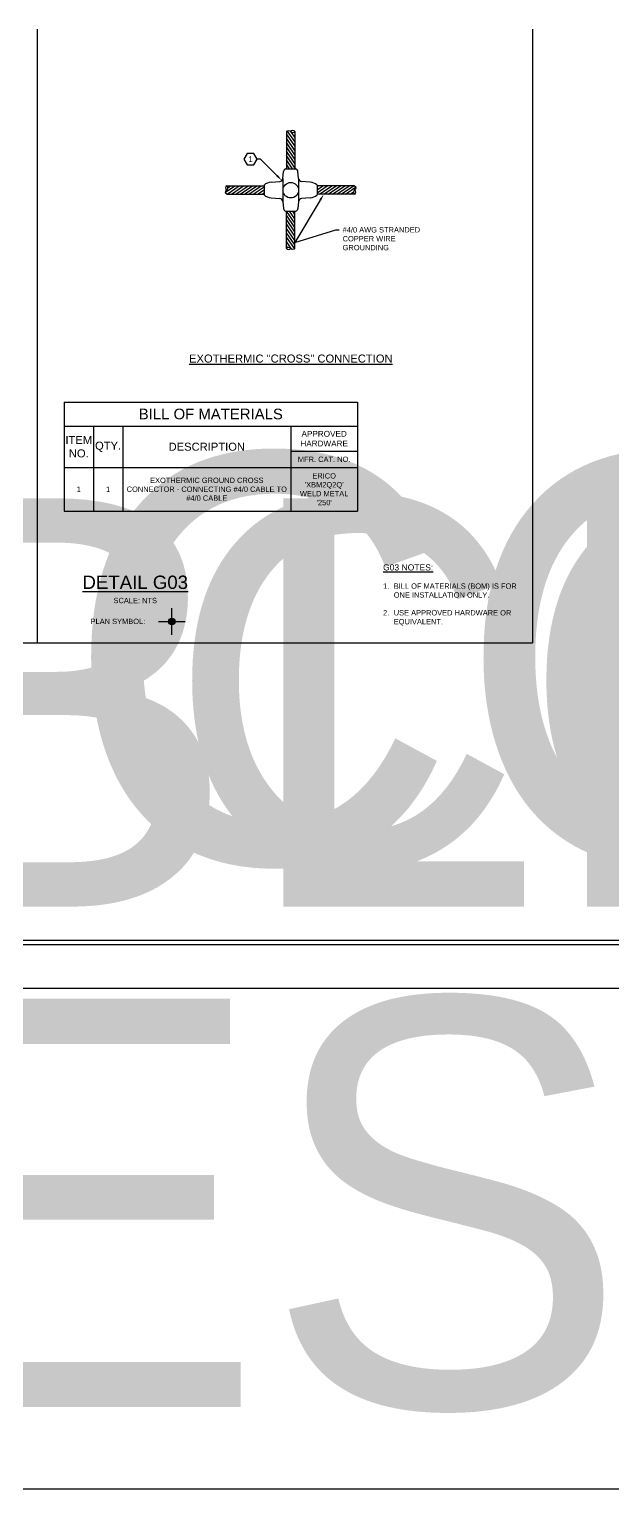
# Model space of a CAD drawing. Header units: feet. Extents: x 0 to 301, y -4 to 23.
# Drawn here: x 78.34 to 89.29, y -4.11 to 23.25 of the extents above; entities that cross this region are included whole.
import ezdxf
from ezdxf import colors
from ezdxf.entities.mleader import LeaderData, LeaderLine
from ezdxf.enums import TextEntityAlignment as Align
from ezdxf.math import Vec2, Vec3

# ---------------------------------------------------------------- set-up
doc = ezdxf.new("R2018")
doc.units = ezdxf.units.FT
doc.header["$MEASUREMENT"] = 0
for name, color, linetype in [('E-DETL', 7, 'Continuous'), ('G-ANNO-TEXT', 1, 'Continuous'), ('G-ANNO-TTLE', 3, 'Continuous'), ('G-BRDR', 5, 'Continuous'), ('G-NOTES', 7, 'Continuous')]:
    doc.layers.add(name, color=color, linetype=linetype)
doc.styles.add('NEI-A', font='arial.ttf')
doc.styles.get("Standard").update_dxf_attribs({"font": 'arial.ttf'})

# ---------------------------------------------------------------- blocks, each defined once
blk = doc.blocks.new('EXOTHERMIC_CROSS')
at = {"layer": 'E-DETL', "linetype": 'Continuous'}
h = blk.add_hatch(dxfattribs=at)
h.set_pattern_fill('ANSI31', color=3, scale=0.375, angle=260)
h.set_pattern_definition([(305, (33.835544, 21.703595), (0.03839775, 0.026886395), [])])
h.paths.add_polyline_path([(-0.082, 0.4), (0.078, 0.4), (0.078, 1.1), (0.078, 1.1), (0.078, 1.1), (0.078, 1.099), (0.078, 1.099), (0.078, 1.099), (0.078, 1.099), (0.078, 1.098), (0.078, 1.098), (0.078, 1.098), (0.078, 1.098), (0.078, 1.097), (0.078, 1.097), (0.077, 1.097), (0.077, 1.097), (0.077, 1.097), (0.077, 1.096), (0.077, 1.096), (0.077, 1.096), (0.077, 1.096), (0.076, 1.095), (0.076, 1.095), (0.076, 1.095), (0.076, 1.095), (0.076, 1.095), (0.076, 1.094), (0.075, 1.094), (0.075, 1.094), (0.075, 1.094), (0.075, 1.093), (0.075, 1.093), (0.074, 1.093), (0.074, 1.093), (0.074, 1.093), (0.074, 1.092), (0.073, 1.092), (0.073, 1.092), (0.073, 1.092), (0.073, 1.091), (0.072, 1.091), (0.072, 1.091), (0.072, 1.091), (0.072, 1.091), (0.071, 1.09), (0.071, 1.09), (0.071, 1.09), (0.07, 1.09), (0.07, 1.09), (0.07, 1.089), (0.069, 1.089), (0.069, 1.089), (0.069, 1.089), (0.068, 1.089), (0.068, 1.088), (0.068, 1.088), (0.067, 1.088), (0.067, 1.088), (0.067, 1.088), (0.066, 1.088), (0.066, 1.087), (0.066, 1.087), (0.065, 1.087), (0.065, 1.087), (0.065, 1.087), (0.064, 1.086), (0.064, 1.086), (0.064, 1.086), (0.063, 1.086), (0.063, 1.086), (0.062, 1.086), (0.062, 1.085), (0.062, 1.085), (0.061, 1.085), (0.061, 1.085), (0.06, 1.085), (0.06, 1.085), (0.06, 1.085), (0.059, 1.084), (0.059, 1.084), (0.058, 1.084), (0.058, 1.084), (0.058, 1.084), (0.057, 1.084), (0.057, 1.084), (0.056, 1.083), (0.056, 1.083), (0.056, 1.083), (0.055, 1.083), (0.055, 1.083), (0.054, 1.083), (0.054, 1.083), (0.053, 1.083), (0.053, 1.082), (0.053, 1.082), (0.052, 1.082), (0.052, 1.082), (0.051, 1.082), (0.051, 1.082), (0.05, 1.082), (0.05, 1.082), (0.05, 1.082), (0.049, 1.082), (0.049, 1.081), (0.048, 1.081), (0.048, 1.081), (0.048, 1.081), (0.047, 1.081), (0.047, 1.081), (0.046, 1.081), (0.046, 1.081), (0.045, 1.081), (0.045, 1.081), (0.045, 1.081), (0.044, 1.081), (0.044, 1.081), (0.043, 1.081), (0.043, 1.081), (0.042, 1.081), (0.042, 1.081), (0.042, 1.081), (0.041, 1.08), (0.041, 1.08), (0.04, 1.08), (0.04, 1.08), (0.04, 1.08), (0.039, 1.08), (0.039, 1.08), (0.038, 1.08), (0.038, 1.08), (0.038, 1.08), (0.037, 1.08), (0.037, 1.08), (0.036, 1.08), (0.036, 1.08), (0.036, 1.08), (0.035, 1.081), (0.035, 1.081), (0.034, 1.081), (0.034, 1.081), (0.034, 1.081), (0.033, 1.081), (0.033, 1.081), (0.033, 1.081), (0.032, 1.081), (0.032, 1.081), (0.031, 1.081), (0.031, 1.081), (0.031, 1.081), (0.03, 1.081), (0.03, 1.081), (0.03, 1.081), (0.029, 1.081), (0.029, 1.081), (0.029, 1.082), (0.028, 1.082), (0.028, 1.082), (0.028, 1.082), (0.027, 1.082), (0.027, 1.082), (0.027, 1.082), (0.026, 1.082), (0.026, 1.082), (0.026, 1.082), (0.025, 1.083), (0.025, 1.083), (0.025, 1.083), (0.024, 1.083), (0.024, 1.083), (0.024, 1.083), (0.023, 1.083), (0.023, 1.083), (0.023, 1.083), (0.022, 1.084), (0.022, 1.084), (0.022, 1.084), (0.021, 1.084), (0.021, 1.084), (0.021, 1.084), (0.02, 1.084), (0.02, 1.085), (0.02, 1.085), (0.019, 1.085), (0.019, 1.085), (0.019, 1.085), (0.018, 1.085), (0.018, 1.086), (0.018, 1.086), (0.018, 1.086), (0.017, 1.086), (0.017, 1.086), (0.017, 1.086), (0.016, 1.087), (0.016, 1.087), (0.016, 1.087), (0.015, 1.087), (0.015, 1.087), (0.015, 1.087), (0.015, 1.088), (0.014, 1.088), (0.014, 1.088), (0.014, 1.088), (0.013, 1.088), (0.013, 1.089), (0.013, 1.089), (0.012, 1.089), (0.012, 1.089), (0.012, 1.089), (0.012, 1.09), (0.011, 1.09), (0.011, 1.09), (0.011, 1.09), (0.011, 1.09), (0.01, 1.091), (0.01, 1.091), (0.01, 1.091), (0.009, 1.091), (0.009, 1.091), (0.009, 1.092), (0.009, 1.092), (0.008, 1.092), (0.008, 1.092), (0.008, 1.092), (0.007, 1.093), (0.007, 1.093), (0.007, 1.093), (0.007, 1.093), (0.006, 1.094), (0.006, 1.094), (0.006, 1.094), (0.006, 1.094), (0.005, 1.094), (0.005, 1.095), (0.005, 1.095), (0.004, 1.095), (0.004, 1.095), (0.004, 1.096), (0.004, 1.096), (0.003, 1.096), (0.003, 1.096), (0.003, 1.096), (0.003, 1.097), (0.002, 1.097), (0.002, 1.097), (0.002, 1.097), (0.001, 1.098), (0.001, 1.098), (0.001, 1.098), (0.001, 1.098), (0, 1.099), (0, 1.099), (0, 1.099), (0, 1.099), (-0.001, 1.099), (-0.001, 1.1), (-0.001, 1.1), (-0.001, 1.1), (-0.002, 1.1), (-0.002, 1.101), (-0.002, 1.101), (-0.003, 1.101), (-0.003, 1.101), (-0.003, 1.102), (-0.003, 1.102), (-0.004, 1.102), (-0.004, 1.102), (-0.004, 1.103), (-0.004, 1.103), (-0.005, 1.103), (-0.005, 1.103), (-0.005, 1.103), (-0.005, 1.104), (-0.006, 1.104), (-0.006, 1.104), (-0.006, 1.104), (-0.007, 1.105), (-0.007, 1.105), (-0.007, 1.105), (-0.007, 1.105), (-0.008, 1.106), (-0.008, 1.106), (-0.008, 1.106), (-0.008, 1.106), (-0.009, 1.106), (-0.009, 1.107), (-0.009, 1.107), (-0.01, 1.107), (-0.01, 1.107), (-0.01, 1.108), (-0.01, 1.108), (-0.011, 1.108), (-0.011, 1.108), (-0.011, 1.108), (-0.011, 1.109), (-0.012, 1.109), (-0.012, 1.109), (-0.012, 1.109), (-0.013, 1.109), (-0.013, 1.11), (-0.013, 1.11), (-0.013, 1.11), (-0.014, 1.11), (-0.014, 1.111), (-0.014, 1.111), (-0.015, 1.111), (-0.015, 1.111), (-0.015, 1.111), (-0.015, 1.112), (-0.016, 1.112), (-0.016, 1.112), (-0.016, 1.112), (-0.017, 1.112), (-0.017, 1.113), (-0.017, 1.113), (-0.017, 1.113), (-0.018, 1.113), (-0.018, 1.113), (-0.018, 1.113), (-0.019, 1.114), (-0.019, 1.114), (-0.019, 1.114), (-0.02, 1.114), (-0.02, 1.114), (-0.02, 1.115), (-0.02, 1.115), (-0.021, 1.115), (-0.021, 1.115), (-0.021, 1.115), (-0.022, 1.115), (-0.022, 1.116), (-0.022, 1.116), (-0.023, 1.116), (-0.023, 1.116), (-0.023, 1.116), (-0.024, 1.116), (-0.024, 1.116), (-0.024, 1.117), (-0.025, 1.117), (-0.025, 1.117), (-0.025, 1.117), (-0.026, 1.117), (-0.026, 1.117), (-0.026, 1.117), (-0.026, 1.118), (-0.027, 1.118), (-0.027, 1.118), (-0.027, 1.118), (-0.028, 1.118), (-0.028, 1.118), (-0.028, 1.118), (-0.029, 1.118), (-0.029, 1.118), (-0.03, 1.119), (-0.03, 1.119), (-0.03, 1.119), (-0.031, 1.119), (-0.031, 1.119), (-0.031, 1.119), (-0.032, 1.119), (-0.032, 1.119), (-0.032, 1.119), (-0.033, 1.119), (-0.033, 1.119), (-0.033, 1.12), (-0.034, 1.12), (-0.034, 1.12), (-0.034, 1.12), (-0.035, 1.12), (-0.035, 1.12), (-0.036, 1.12), (-0.036, 1.12), (-0.036, 1.12), (-0.037, 1.12), (-0.037, 1.12), (-0.037, 1.12), (-0.038, 1.12), (-0.038, 1.12), (-0.039, 1.12), (-0.039, 1.12), (-0.039, 1.12), (-0.04, 1.12), (-0.04, 1.12), (-0.041, 1.12), (-0.041, 1.12), (-0.041, 1.12), (-0.042, 1.12), (-0.042, 1.12), (-0.043, 1.12), (-0.043, 1.12), (-0.043, 1.12), (-0.044, 1.12), (-0.044, 1.12), (-0.045, 1.12), (-0.045, 1.12), (-0.045, 1.12), (-0.046, 1.12), (-0.046, 1.12), (-0.047, 1.12), (-0.047, 1.12), (-0.048, 1.12), (-0.048, 1.12), (-0.048, 1.12), (-0.049, 1.12), (-0.049, 1.12), (-0.05, 1.12), (-0.05, 1.12), (-0.051, 1.12), (-0.051, 1.12), (-0.051, 1.119), (-0.052, 1.119), (-0.052, 1.119), (-0.053, 1.119), (-0.053, 1.119), (-0.053, 1.119), (-0.054, 1.119), (-0.054, 1.119), (-0.055, 1.119), (-0.055, 1.119), (-0.056, 1.119), (-0.056, 1.118), (-0.056, 1.118), (-0.057, 1.118), (-0.057, 1.118), (-0.058, 1.118), (-0.058, 1.118), (-0.059, 1.118), (-0.059, 1.118), (-0.059, 1.118), (-0.06, 1.117), (-0.06, 1.117), (-0.061, 1.117), (-0.061, 1.117), (-0.062, 1.117), (-0.062, 1.117), (-0.062, 1.117), (-0.063, 1.116), (-0.063, 1.116), (-0.064, 1.116), (-0.064, 1.116), (-0.064, 1.116), (-0.065, 1.116), (-0.065, 1.116), (-0.066, 1.115), (-0.066, 1.115), (-0.066, 1.115), (-0.067, 1.115), (-0.067, 1.115), (-0.067, 1.115), (-0.068, 1.114), (-0.068, 1.114), (-0.069, 1.114), (-0.069, 1.114), (-0.069, 1.114), (-0.07, 1.113), (-0.07, 1.113), (-0.07, 1.113), (-0.071, 1.113), (-0.071, 1.113), (-0.071, 1.113), (-0.072, 1.112), (-0.072, 1.112), (-0.072, 1.112), (-0.073, 1.112), (-0.073, 1.112), (-0.073, 1.111), (-0.074, 1.111), (-0.074, 1.111), (-0.074, 1.111), (-0.074, 1.111), (-0.075, 1.11), (-0.075, 1.11), (-0.075, 1.11), (-0.076, 1.11), (-0.076, 1.109), (-0.076, 1.109), (-0.076, 1.109), (-0.077, 1.109), (-0.077, 1.109), (-0.077, 1.108), (-0.077, 1.108), (-0.078, 1.108), (-0.078, 1.108), (-0.078, 1.108), (-0.078, 1.107), (-0.079, 1.107), (-0.079, 1.107), (-0.079, 1.107), (-0.079, 1.106), (-0.079, 1.106), (-0.08, 1.106), (-0.08, 1.106), (-0.08, 1.106), (-0.08, 1.105), (-0.08, 1.105), (-0.08, 1.105), (-0.08, 1.105), (-0.081, 1.104), (-0.081, 1.104), (-0.081, 1.104), (-0.081, 1.104), (-0.081, 1.103), (-0.081, 1.103), (-0.081, 1.103), (-0.081, 1.103), (-0.081, 1.103), (-0.081, 1.102), (-0.082, 1.102), (-0.082, 1.102), (-0.082, 1.102), (-0.082, 1.101), (-0.082, 1.101), (-0.082, 1.101), (-0.082, 1.101), (-0.082, 1.1)])
h = blk.add_hatch(dxfattribs=at)
h.set_pattern_fill('ANSI31', color=3, scale=0.375, angle=-10)
h.set_pattern_definition([(35, (-21.80414, 33.840903), (-0.026886395, 0.03839775), [])])
h.paths.add_polyline_path([(-0.501, -0.076), (-0.501, 0.084), (-1.201, 0.084), (-1.2, 0.084), (-1.2, 0.084), (-1.2, 0.084), (-1.2, 0.084), (-1.199, 0.083), (-1.199, 0.083), (-1.199, 0.083), (-1.199, 0.083), (-1.199, 0.083), (-1.198, 0.083), (-1.198, 0.083), (-1.198, 0.083), (-1.198, 0.083), (-1.197, 0.083), (-1.197, 0.083), (-1.197, 0.082), (-1.197, 0.082), (-1.196, 0.082), (-1.196, 0.082), (-1.196, 0.082), (-1.196, 0.082), (-1.196, 0.082), (-1.195, 0.081), (-1.195, 0.081), (-1.195, 0.081), (-1.195, 0.081), (-1.194, 0.081), (-1.194, 0.08), (-1.194, 0.08), (-1.194, 0.08), (-1.194, 0.08), (-1.193, 0.079), (-1.193, 0.079), (-1.193, 0.079), (-1.193, 0.079), (-1.192, 0.079), (-1.192, 0.078), (-1.192, 0.078), (-1.192, 0.078), (-1.192, 0.077), (-1.191, 0.077), (-1.191, 0.077), (-1.191, 0.077), (-1.191, 0.076), (-1.191, 0.076), (-1.19, 0.076), (-1.19, 0.075), (-1.19, 0.075), (-1.19, 0.075), (-1.19, 0.074), (-1.189, 0.074), (-1.189, 0.074), (-1.189, 0.074), (-1.189, 0.073), (-1.189, 0.073), (-1.188, 0.072), (-1.188, 0.072), (-1.188, 0.072), (-1.188, 0.071), (-1.188, 0.071), (-1.188, 0.071), (-1.187, 0.07), (-1.187, 0.07), (-1.187, 0.07), (-1.187, 0.069), (-1.187, 0.069), (-1.186, 0.069), (-1.186, 0.068), (-1.186, 0.068), (-1.186, 0.067), (-1.186, 0.067), (-1.186, 0.067), (-1.186, 0.066), (-1.185, 0.066), (-1.185, 0.065), (-1.185, 0.065), (-1.185, 0.065), (-1.185, 0.064), (-1.185, 0.064), (-1.184, 0.063), (-1.184, 0.063), (-1.184, 0.063), (-1.184, 0.062), (-1.184, 0.062), (-1.184, 0.061), (-1.184, 0.061), (-1.184, 0.061), (-1.183, 0.06), (-1.183, 0.06), (-1.183, 0.059), (-1.183, 0.059), (-1.183, 0.058), (-1.183, 0.058), (-1.183, 0.058), (-1.183, 0.057), (-1.183, 0.057), (-1.182, 0.056), (-1.182, 0.056), (-1.182, 0.055), (-1.182, 0.055), (-1.182, 0.055), (-1.182, 0.054), (-1.182, 0.054), (-1.182, 0.053), (-1.182, 0.053), (-1.182, 0.052), (-1.182, 0.052), (-1.182, 0.052), (-1.182, 0.051), (-1.181, 0.051), (-1.181, 0.05), (-1.181, 0.05), (-1.181, 0.049), (-1.181, 0.049), (-1.181, 0.049), (-1.181, 0.048), (-1.181, 0.048), (-1.181, 0.047), (-1.181, 0.047), (-1.181, 0.047), (-1.181, 0.046), (-1.181, 0.046), (-1.181, 0.045), (-1.181, 0.045), (-1.181, 0.045), (-1.181, 0.044), (-1.181, 0.044), (-1.181, 0.043), (-1.181, 0.043), (-1.181, 0.043), (-1.181, 0.042), (-1.181, 0.042), (-1.181, 0.041), (-1.181, 0.041), (-1.181, 0.041), (-1.181, 0.04), (-1.181, 0.04), (-1.181, 0.039), (-1.181, 0.039), (-1.181, 0.039), (-1.181, 0.038), (-1.181, 0.038), (-1.181, 0.038), (-1.181, 0.037), (-1.181, 0.037), (-1.182, 0.036), (-1.182, 0.036), (-1.182, 0.036), (-1.182, 0.035), (-1.182, 0.035), (-1.182, 0.035), (-1.182, 0.034), (-1.182, 0.034), (-1.182, 0.034), (-1.182, 0.033), (-1.182, 0.033), (-1.182, 0.033), (-1.183, 0.032), (-1.183, 0.032), (-1.183, 0.032), (-1.183, 0.031), (-1.183, 0.031), (-1.183, 0.031), (-1.183, 0.03), (-1.183, 0.03), (-1.183, 0.03), (-1.184, 0.029), (-1.184, 0.029), (-1.184, 0.029), (-1.184, 0.028), (-1.184, 0.028), (-1.184, 0.028), (-1.184, 0.027), (-1.184, 0.027), (-1.185, 0.027), (-1.185, 0.026), (-1.185, 0.026), (-1.185, 0.026), (-1.185, 0.025), (-1.185, 0.025), (-1.185, 0.025), (-1.186, 0.024), (-1.186, 0.024), (-1.186, 0.024), (-1.186, 0.023), (-1.186, 0.023), (-1.186, 0.023), (-1.187, 0.023), (-1.187, 0.022), (-1.187, 0.022), (-1.187, 0.022), (-1.187, 0.021), (-1.187, 0.021), (-1.188, 0.021), (-1.188, 0.02), (-1.188, 0.02), (-1.188, 0.02), (-1.188, 0.02), (-1.189, 0.019), (-1.189, 0.019), (-1.189, 0.019), (-1.189, 0.018), (-1.189, 0.018), (-1.189, 0.018), (-1.19, 0.018), (-1.19, 0.017), (-1.19, 0.017), (-1.19, 0.017), (-1.19, 0.016), (-1.191, 0.016), (-1.191, 0.016), (-1.191, 0.016), (-1.191, 0.015), (-1.192, 0.015), (-1.192, 0.015), (-1.192, 0.014), (-1.192, 0.014), (-1.192, 0.014), (-1.193, 0.014), (-1.193, 0.013), (-1.193, 0.013), (-1.193, 0.013), (-1.193, 0.013), (-1.194, 0.012), (-1.194, 0.012), (-1.194, 0.012), (-1.194, 0.011), (-1.195, 0.011), (-1.195, 0.011), (-1.195, 0.011), (-1.195, 0.01), (-1.195, 0.01), (-1.196, 0.01), (-1.196, 0.01), (-1.196, 0.009), (-1.196, 0.009), (-1.197, 0.009), (-1.197, 0.008), (-1.197, 0.008), (-1.197, 0.008), (-1.197, 0.008), (-1.198, 0.007), (-1.198, 0.007), (-1.198, 0.007), (-1.198, 0.007), (-1.199, 0.006), (-1.199, 0.006), (-1.199, 0.006), (-1.199, 0.005), (-1.2, 0.005), (-1.2, 0.005), (-1.2, 0.005), (-1.2, 0.004), (-1.2, 0.004), (-1.201, 0.004), (-1.201, 0.004), (-1.201, 0.003), (-1.201, 0.003), (-1.202, 0.003), (-1.202, 0.003), (-1.202, 0.002), (-1.202, 0.002), (-1.203, 0.002), (-1.203, 0.001), (-1.203, 0.001), (-1.203, 0.001), (-1.204, 0.001), (-1.204, 0), (-1.204, 0), (-1.204, 0), (-1.204, 0), (-1.205, -0.001), (-1.205, -0.001), (-1.205, -0.001), (-1.205, -0.001), (-1.206, -0.002), (-1.206, -0.002), (-1.206, -0.002), (-1.206, -0.003), (-1.207, -0.003), (-1.207, -0.003), (-1.207, -0.003), (-1.207, -0.004), (-1.207, -0.004), (-1.208, -0.004), (-1.208, -0.004), (-1.208, -0.005), (-1.208, -0.005), (-1.209, -0.005), (-1.209, -0.006), (-1.209, -0.006), (-1.209, -0.006), (-1.209, -0.006), (-1.21, -0.007), (-1.21, -0.007), (-1.21, -0.007), (-1.21, -0.008), (-1.21, -0.008), (-1.211, -0.008), (-1.211, -0.008), (-1.211, -0.009), (-1.211, -0.009), (-1.211, -0.009), (-1.212, -0.01), (-1.212, -0.01), (-1.212, -0.01), (-1.212, -0.01), (-1.212, -0.011), (-1.213, -0.011), (-1.213, -0.011), (-1.213, -0.012), (-1.213, -0.012), (-1.213, -0.012), (-1.214, -0.012), (-1.214, -0.013), (-1.214, -0.013), (-1.214, -0.013), (-1.214, -0.014), (-1.215, -0.014), (-1.215, -0.014), (-1.215, -0.015), (-1.215, -0.015), (-1.215, -0.015), (-1.215, -0.015), (-1.216, -0.016), (-1.216, -0.016), (-1.216, -0.016), (-1.216, -0.017), (-1.216, -0.017), (-1.216, -0.017), (-1.217, -0.018), (-1.217, -0.018), (-1.217, -0.018), (-1.217, -0.019), (-1.217, -0.019), (-1.217, -0.019), (-1.217, -0.02), (-1.218, -0.02), (-1.218, -0.02), (-1.218, -0.02), (-1.218, -0.021), (-1.218, -0.021), (-1.218, -0.021), (-1.218, -0.022), (-1.218, -0.022), (-1.219, -0.022), (-1.219, -0.023), (-1.219, -0.023), (-1.219, -0.023), (-1.219, -0.024), (-1.219, -0.024), (-1.219, -0.024), (-1.219, -0.025), (-1.219, -0.025), (-1.22, -0.026), (-1.22, -0.026), (-1.22, -0.026), (-1.22, -0.027), (-1.22, -0.027), (-1.22, -0.027), (-1.22, -0.028), (-1.22, -0.028), (-1.22, -0.028), (-1.22, -0.029), (-1.22, -0.029), (-1.22, -0.029), (-1.22, -0.03), (-1.221, -0.03), (-1.221, -0.031), (-1.221, -0.031), (-1.221, -0.031), (-1.221, -0.032), (-1.221, -0.032), (-1.221, -0.032), (-1.221, -0.033), (-1.221, -0.033), (-1.221, -0.034), (-1.221, -0.034), (-1.221, -0.034), (-1.221, -0.035), (-1.221, -0.035), (-1.221, -0.036), (-1.221, -0.036), (-1.221, -0.036), (-1.221, -0.037), (-1.221, -0.037), (-1.221, -0.038), (-1.221, -0.038), (-1.221, -0.038), (-1.221, -0.039), (-1.221, -0.039), (-1.221, -0.04), (-1.221, -0.04), (-1.221, -0.04), (-1.221, -0.041), (-1.221, -0.041), (-1.221, -0.042), (-1.221, -0.042), (-1.221, -0.043), (-1.221, -0.043), (-1.22, -0.043), (-1.22, -0.044), (-1.22, -0.044), (-1.22, -0.045), (-1.22, -0.045), (-1.22, -0.046), (-1.22, -0.046), (-1.22, -0.046), (-1.22, -0.047), (-1.22, -0.047), (-1.22, -0.048), (-1.22, -0.048), (-1.22, -0.049), (-1.219, -0.049), (-1.219, -0.049), (-1.219, -0.05), (-1.219, -0.05), (-1.219, -0.051), (-1.219, -0.051), (-1.219, -0.052), (-1.219, -0.052), (-1.219, -0.052), (-1.218, -0.053), (-1.218, -0.053), (-1.218, -0.054), (-1.218, -0.054), (-1.218, -0.054), (-1.218, -0.055), (-1.218, -0.055), (-1.218, -0.056), (-1.217, -0.056), (-1.217, -0.057), (-1.217, -0.057), (-1.217, -0.057), (-1.217, -0.058), (-1.217, -0.058), (-1.217, -0.059), (-1.216, -0.059), (-1.216, -0.059), (-1.216, -0.06), (-1.216, -0.06), (-1.216, -0.061), (-1.216, -0.061), (-1.215, -0.061), (-1.215, -0.062), (-1.215, -0.062), (-1.215, -0.062), (-1.215, -0.063), (-1.215, -0.063), (-1.214, -0.064), (-1.214, -0.064), (-1.214, -0.064), (-1.214, -0.065), (-1.214, -0.065), (-1.213, -0.065), (-1.213, -0.066), (-1.213, -0.066), (-1.213, -0.066), (-1.213, -0.067), (-1.212, -0.067), (-1.212, -0.067), (-1.212, -0.068), (-1.212, -0.068), (-1.212, -0.068), (-1.211, -0.069), (-1.211, -0.069), (-1.211, -0.069), (-1.211, -0.069), (-1.211, -0.07), (-1.21, -0.07), (-1.21, -0.07), (-1.21, -0.071), (-1.21, -0.071), (-1.21, -0.071), (-1.209, -0.071), (-1.209, -0.072), (-1.209, -0.072), (-1.209, -0.072), (-1.209, -0.072), (-1.208, -0.073), (-1.208, -0.073), (-1.208, -0.073), (-1.208, -0.073), (-1.207, -0.073), (-1.207, -0.074), (-1.207, -0.074), (-1.207, -0.074), (-1.207, -0.074), (-1.206, -0.074), (-1.206, -0.074), (-1.206, -0.075), (-1.206, -0.075), (-1.205, -0.075), (-1.205, -0.075), (-1.205, -0.075), (-1.205, -0.075), (-1.204, -0.075), (-1.204, -0.076), (-1.204, -0.076), (-1.204, -0.076), (-1.204, -0.076), (-1.203, -0.076), (-1.203, -0.076), (-1.203, -0.076), (-1.203, -0.076), (-1.202, -0.076), (-1.202, -0.076), (-1.202, -0.076), (-1.202, -0.076), (-1.201, -0.076), (-1.201, -0.076), (-1.201, -0.076)])
h = blk.add_hatch(dxfattribs=at)
h.set_pattern_fill('ANSI31', color=3, scale=0.375, angle=170)
h.set_pattern_definition([(215, (21.80068, -33.833645), (0.026886395, -0.03839775), [])])
h.paths.add_polyline_path([(0.497, 0.084), (0.497, -0.076), (1.197, -0.076), (1.197, -0.076), (1.197, -0.076), (1.196, -0.076), (1.196, -0.076), (1.196, -0.076), (1.196, -0.076), (1.196, -0.076), (1.195, -0.076), (1.195, -0.076), (1.195, -0.076), (1.195, -0.076), (1.194, -0.076), (1.194, -0.076), (1.194, -0.075), (1.194, -0.075), (1.193, -0.075), (1.193, -0.075), (1.193, -0.075), (1.193, -0.075), (1.193, -0.075), (1.192, -0.074), (1.192, -0.074), (1.192, -0.074), (1.192, -0.074), (1.191, -0.074), (1.191, -0.074), (1.191, -0.073), (1.191, -0.073), (1.191, -0.073), (1.19, -0.073), (1.19, -0.072), (1.19, -0.072), (1.19, -0.072), (1.189, -0.072), (1.189, -0.072), (1.189, -0.071), (1.189, -0.071), (1.189, -0.071), (1.188, -0.07), (1.188, -0.07), (1.188, -0.07), (1.188, -0.07), (1.188, -0.069), (1.187, -0.069), (1.187, -0.069), (1.187, -0.068), (1.187, -0.068), (1.187, -0.068), (1.186, -0.068), (1.186, -0.067), (1.186, -0.067), (1.186, -0.067), (1.186, -0.066), (1.185, -0.066), (1.185, -0.066), (1.185, -0.065), (1.185, -0.065), (1.185, -0.065), (1.184, -0.064), (1.184, -0.064), (1.184, -0.063), (1.184, -0.063), (1.184, -0.063), (1.184, -0.062), (1.183, -0.062), (1.183, -0.062), (1.183, -0.061), (1.183, -0.061), (1.183, -0.06), (1.183, -0.06), (1.182, -0.06), (1.182, -0.059), (1.182, -0.059), (1.182, -0.059), (1.182, -0.058), (1.182, -0.058), (1.181, -0.057), (1.181, -0.057), (1.181, -0.057), (1.181, -0.056), (1.181, -0.056), (1.181, -0.055), (1.181, -0.055), (1.18, -0.054), (1.18, -0.054), (1.18, -0.054), (1.18, -0.053), (1.18, -0.053), (1.18, -0.052), (1.18, -0.052), (1.18, -0.052), (1.18, -0.051), (1.179, -0.051), (1.179, -0.05), (1.179, -0.05), (1.179, -0.049), (1.179, -0.049), (1.179, -0.049), (1.179, -0.048), (1.179, -0.048), (1.179, -0.047), (1.179, -0.047), (1.178, -0.046), (1.178, -0.046), (1.178, -0.046), (1.178, -0.045), (1.178, -0.045), (1.178, -0.044), (1.178, -0.044), (1.178, -0.043), (1.178, -0.043), (1.178, -0.043), (1.178, -0.042), (1.178, -0.042), (1.178, -0.041), (1.178, -0.041), (1.178, -0.041), (1.178, -0.04), (1.178, -0.04), (1.178, -0.039), (1.178, -0.039), (1.177, -0.038), (1.177, -0.038), (1.177, -0.038), (1.177, -0.037), (1.177, -0.037), (1.177, -0.036), (1.177, -0.036), (1.177, -0.036), (1.177, -0.035), (1.177, -0.035), (1.177, -0.034), (1.178, -0.034), (1.178, -0.034), (1.178, -0.033), (1.178, -0.033), (1.178, -0.033), (1.178, -0.032), (1.178, -0.032), (1.178, -0.031), (1.178, -0.031), (1.178, -0.031), (1.178, -0.03), (1.178, -0.03), (1.178, -0.03), (1.178, -0.029), (1.178, -0.029), (1.178, -0.029), (1.178, -0.028), (1.178, -0.028), (1.178, -0.027), (1.179, -0.027), (1.179, -0.027), (1.179, -0.026), (1.179, -0.026), (1.179, -0.026), (1.179, -0.025), (1.179, -0.025), (1.179, -0.025), (1.179, -0.024), (1.179, -0.024), (1.179, -0.024), (1.18, -0.023), (1.18, -0.023), (1.18, -0.023), (1.18, -0.022), (1.18, -0.022), (1.18, -0.022), (1.18, -0.021), (1.18, -0.021), (1.181, -0.021), (1.181, -0.02), (1.181, -0.02), (1.181, -0.02), (1.181, -0.019), (1.181, -0.019), (1.181, -0.019), (1.182, -0.018), (1.182, -0.018), (1.182, -0.018), (1.182, -0.017), (1.182, -0.017), (1.182, -0.017), (1.182, -0.017), (1.183, -0.016), (1.183, -0.016), (1.183, -0.016), (1.183, -0.015), (1.183, -0.015), (1.183, -0.015), (1.184, -0.014), (1.184, -0.014), (1.184, -0.014), (1.184, -0.014), (1.184, -0.013), (1.185, -0.013), (1.185, -0.013), (1.185, -0.012), (1.185, -0.012), (1.185, -0.012), (1.185, -0.011), (1.186, -0.011), (1.186, -0.011), (1.186, -0.011), (1.186, -0.01), (1.186, -0.01), (1.187, -0.01), (1.187, -0.009), (1.187, -0.009), (1.187, -0.009), (1.187, -0.009), (1.188, -0.008), (1.188, -0.008), (1.188, -0.008), (1.188, -0.007), (1.188, -0.007), (1.189, -0.007), (1.189, -0.007), (1.189, -0.006), (1.189, -0.006), (1.19, -0.006), (1.19, -0.006), (1.19, -0.005), (1.19, -0.005), (1.19, -0.005), (1.191, -0.004), (1.191, -0.004), (1.191, -0.004), (1.191, -0.004), (1.192, -0.003), (1.192, -0.003), (1.192, -0.003), (1.192, -0.003), (1.192, -0.002), (1.193, -0.002), (1.193, -0.002), (1.193, -0.001), (1.193, -0.001), (1.194, -0.001), (1.194, -0.001), (1.194, 0), (1.194, 0), (1.194, 0), (1.195, 0), (1.195, 0.001), (1.195, 0.001), (1.195, 0.001), (1.196, 0.001), (1.196, 0.002), (1.196, 0.002), (1.196, 0.002), (1.197, 0.003), (1.197, 0.003), (1.197, 0.003), (1.197, 0.003), (1.197, 0.004), (1.198, 0.004), (1.198, 0.004), (1.198, 0.004), (1.198, 0.005), (1.199, 0.005), (1.199, 0.005), (1.199, 0.005), (1.199, 0.006), (1.2, 0.006), (1.2, 0.006), (1.2, 0.007), (1.2, 0.007), (1.201, 0.007), (1.201, 0.007), (1.201, 0.008), (1.201, 0.008), (1.201, 0.008), (1.202, 0.008), (1.202, 0.009), (1.202, 0.009), (1.202, 0.009), (1.203, 0.01), (1.203, 0.01), (1.203, 0.01), (1.203, 0.01), (1.204, 0.011), (1.204, 0.011), (1.204, 0.011), (1.204, 0.011), (1.204, 0.012), (1.205, 0.012), (1.205, 0.012), (1.205, 0.013), (1.205, 0.013), (1.205, 0.013), (1.206, 0.013), (1.206, 0.014), (1.206, 0.014), (1.206, 0.014), (1.207, 0.015), (1.207, 0.015), (1.207, 0.015), (1.207, 0.015), (1.207, 0.016), (1.208, 0.016), (1.208, 0.016), (1.208, 0.016), (1.208, 0.017), (1.208, 0.017), (1.209, 0.017), (1.209, 0.018), (1.209, 0.018), (1.209, 0.018), (1.209, 0.019), (1.21, 0.019), (1.21, 0.019), (1.21, 0.019), (1.21, 0.02), (1.21, 0.02), (1.211, 0.02), (1.211, 0.021), (1.211, 0.021), (1.211, 0.021), (1.211, 0.021), (1.211, 0.022), (1.212, 0.022), (1.212, 0.022), (1.212, 0.023), (1.212, 0.023), (1.212, 0.023), (1.212, 0.024), (1.213, 0.024), (1.213, 0.024), (1.213, 0.025), (1.213, 0.025), (1.213, 0.025), (1.213, 0.025), (1.214, 0.026), (1.214, 0.026), (1.214, 0.026), (1.214, 0.027), (1.214, 0.027), (1.214, 0.027), (1.214, 0.028), (1.214, 0.028), (1.215, 0.028), (1.215, 0.029), (1.215, 0.029), (1.215, 0.029), (1.215, 0.03), (1.215, 0.03), (1.215, 0.03), (1.215, 0.031), (1.216, 0.031), (1.216, 0.031), (1.216, 0.032), (1.216, 0.032), (1.216, 0.032), (1.216, 0.033), (1.216, 0.033), (1.216, 0.033), (1.216, 0.034), (1.216, 0.034), (1.217, 0.035), (1.217, 0.035), (1.217, 0.035), (1.217, 0.036), (1.217, 0.036), (1.217, 0.036), (1.217, 0.037), (1.217, 0.037), (1.217, 0.037), (1.217, 0.038), (1.217, 0.038), (1.217, 0.039), (1.217, 0.039), (1.217, 0.039), (1.217, 0.04), (1.217, 0.04), (1.217, 0.04), (1.217, 0.041), (1.217, 0.041), (1.217, 0.042), (1.217, 0.042), (1.217, 0.042), (1.217, 0.043), (1.217, 0.043), (1.217, 0.044), (1.217, 0.044), (1.217, 0.044), (1.217, 0.045), (1.217, 0.045), (1.217, 0.046), (1.217, 0.046), (1.217, 0.046), (1.217, 0.047), (1.217, 0.047), (1.217, 0.048), (1.217, 0.048), (1.217, 0.049), (1.217, 0.049), (1.217, 0.049), (1.217, 0.05), (1.217, 0.05), (1.217, 0.051), (1.217, 0.051), (1.217, 0.052), (1.217, 0.052), (1.217, 0.052), (1.217, 0.053), (1.217, 0.053), (1.217, 0.054), (1.216, 0.054), (1.216, 0.055), (1.216, 0.055), (1.216, 0.055), (1.216, 0.056), (1.216, 0.056), (1.216, 0.057), (1.216, 0.057), (1.216, 0.058), (1.216, 0.058), (1.215, 0.058), (1.215, 0.059), (1.215, 0.059), (1.215, 0.06), (1.215, 0.06), (1.215, 0.061), (1.215, 0.061), (1.215, 0.061), (1.214, 0.062), (1.214, 0.062), (1.214, 0.063), (1.214, 0.063), (1.214, 0.063), (1.214, 0.064), (1.214, 0.064), (1.214, 0.065), (1.213, 0.065), (1.213, 0.065), (1.213, 0.066), (1.213, 0.066), (1.213, 0.067), (1.213, 0.067), (1.212, 0.067), (1.212, 0.068), (1.212, 0.068), (1.212, 0.069), (1.212, 0.069), (1.212, 0.069), (1.211, 0.07), (1.211, 0.07), (1.211, 0.07), (1.211, 0.071), (1.211, 0.071), (1.211, 0.072), (1.21, 0.072), (1.21, 0.072), (1.21, 0.073), (1.21, 0.073), (1.21, 0.073), (1.209, 0.074), (1.209, 0.074), (1.209, 0.074), (1.209, 0.075), (1.209, 0.075), (1.208, 0.075), (1.208, 0.075), (1.208, 0.076), (1.208, 0.076), (1.208, 0.076), (1.207, 0.077), (1.207, 0.077), (1.207, 0.077), (1.207, 0.078), (1.207, 0.078), (1.206, 0.078), (1.206, 0.078), (1.206, 0.079), (1.206, 0.079), (1.205, 0.079), (1.205, 0.079), (1.205, 0.08), (1.205, 0.08), (1.205, 0.08), (1.204, 0.08), (1.204, 0.08), (1.204, 0.081), (1.204, 0.081), (1.204, 0.081), (1.203, 0.081), (1.203, 0.081), (1.203, 0.082), (1.203, 0.082), (1.202, 0.082), (1.202, 0.082), (1.202, 0.082), (1.202, 0.082), (1.201, 0.082), (1.201, 0.083), (1.201, 0.083), (1.201, 0.083), (1.201, 0.083), (1.2, 0.083), (1.2, 0.083), (1.2, 0.083), (1.2, 0.083), (1.199, 0.083), (1.199, 0.083), (1.199, 0.083), (1.199, 0.084), (1.198, 0.084), (1.198, 0.084), (1.198, 0.084), (1.198, 0.084), (1.197, 0.084)])
h = blk.add_hatch(dxfattribs=at)
h.set_pattern_fill('ANSI31', color=3, scale=0.375, angle=80)
h.set_pattern_definition([(125, (-33.839004, -21.696337), (-0.03839775, -0.026886395), [])])
h.paths.add_polyline_path([(0.078, -0.393), (-0.082, -0.393), (-0.082, -1.093), (-0.082, -1.093), (-0.082, -1.092), (-0.082, -1.092), (-0.082, -1.092), (-0.082, -1.092), (-0.082, -1.091), (-0.081, -1.091), (-0.081, -1.091), (-0.081, -1.091), (-0.081, -1.09), (-0.081, -1.09), (-0.081, -1.09), (-0.081, -1.09), (-0.081, -1.09), (-0.081, -1.089), (-0.081, -1.089), (-0.08, -1.089), (-0.08, -1.089), (-0.08, -1.088), (-0.08, -1.088), (-0.08, -1.088), (-0.08, -1.088), (-0.079, -1.088), (-0.079, -1.087), (-0.079, -1.087), (-0.079, -1.087), (-0.079, -1.087), (-0.078, -1.086), (-0.078, -1.086), (-0.078, -1.086), (-0.078, -1.086), (-0.078, -1.086), (-0.077, -1.085), (-0.077, -1.085), (-0.077, -1.085), (-0.077, -1.085), (-0.076, -1.084), (-0.076, -1.084), (-0.076, -1.084), (-0.076, -1.084), (-0.075, -1.084), (-0.075, -1.083), (-0.075, -1.083), (-0.074, -1.083), (-0.074, -1.083), (-0.074, -1.083), (-0.074, -1.082), (-0.073, -1.082), (-0.073, -1.082), (-0.073, -1.082), (-0.072, -1.082), (-0.072, -1.081), (-0.072, -1.081), (-0.071, -1.081), (-0.071, -1.081), (-0.071, -1.081), (-0.07, -1.08), (-0.07, -1.08), (-0.07, -1.08), (-0.069, -1.08), (-0.069, -1.08), (-0.068, -1.08), (-0.068, -1.079), (-0.068, -1.079), (-0.067, -1.079), (-0.067, -1.079), (-0.067, -1.079), (-0.066, -1.079), (-0.066, -1.078), (-0.065, -1.078), (-0.065, -1.078), (-0.065, -1.078), (-0.064, -1.078), (-0.064, -1.078), (-0.064, -1.077), (-0.063, -1.077), (-0.063, -1.077), (-0.062, -1.077), (-0.062, -1.077), (-0.061, -1.077), (-0.061, -1.077), (-0.061, -1.076), (-0.06, -1.076), (-0.06, -1.076), (-0.059, -1.076), (-0.059, -1.076), (-0.059, -1.076), (-0.058, -1.076), (-0.058, -1.076), (-0.057, -1.075), (-0.057, -1.075), (-0.057, -1.075), (-0.056, -1.075), (-0.056, -1.075), (-0.055, -1.075), (-0.055, -1.075), (-0.054, -1.075), (-0.054, -1.075), (-0.054, -1.074), (-0.053, -1.074), (-0.053, -1.074), (-0.052, -1.074), (-0.052, -1.074), (-0.051, -1.074), (-0.051, -1.074), (-0.051, -1.074), (-0.05, -1.074), (-0.05, -1.074), (-0.049, -1.074), (-0.049, -1.074), (-0.048, -1.074), (-0.048, -1.074), (-0.048, -1.074), (-0.047, -1.073), (-0.047, -1.073), (-0.046, -1.073), (-0.046, -1.073), (-0.046, -1.073), (-0.045, -1.073), (-0.045, -1.073), (-0.044, -1.073), (-0.044, -1.073), (-0.043, -1.073), (-0.043, -1.073), (-0.043, -1.073), (-0.042, -1.073), (-0.042, -1.073), (-0.041, -1.073), (-0.041, -1.073), (-0.041, -1.073), (-0.04, -1.073), (-0.04, -1.073), (-0.039, -1.073), (-0.039, -1.073), (-0.039, -1.073), (-0.038, -1.073), (-0.038, -1.073), (-0.038, -1.073), (-0.037, -1.073), (-0.037, -1.073), (-0.036, -1.073), (-0.036, -1.074), (-0.036, -1.074), (-0.035, -1.074), (-0.035, -1.074), (-0.035, -1.074), (-0.034, -1.074), (-0.034, -1.074), (-0.034, -1.074), (-0.033, -1.074), (-0.033, -1.074), (-0.032, -1.074), (-0.032, -1.074), (-0.032, -1.074), (-0.031, -1.074), (-0.031, -1.075), (-0.031, -1.075), (-0.03, -1.075), (-0.03, -1.075), (-0.03, -1.075), (-0.029, -1.075), (-0.029, -1.075), (-0.029, -1.075), (-0.028, -1.075), (-0.028, -1.075), (-0.028, -1.076), (-0.027, -1.076), (-0.027, -1.076), (-0.027, -1.076), (-0.026, -1.076), (-0.026, -1.076), (-0.026, -1.076), (-0.025, -1.076), (-0.025, -1.077), (-0.025, -1.077), (-0.024, -1.077), (-0.024, -1.077), (-0.024, -1.077), (-0.023, -1.077), (-0.023, -1.078), (-0.023, -1.078), (-0.023, -1.078), (-0.022, -1.078), (-0.022, -1.078), (-0.022, -1.078), (-0.021, -1.078), (-0.021, -1.079), (-0.021, -1.079), (-0.02, -1.079), (-0.02, -1.079), (-0.02, -1.079), (-0.019, -1.079), (-0.019, -1.08), (-0.019, -1.08), (-0.019, -1.08), (-0.018, -1.08), (-0.018, -1.08), (-0.018, -1.081), (-0.017, -1.081), (-0.017, -1.081), (-0.017, -1.081), (-0.017, -1.081), (-0.016, -1.082), (-0.016, -1.082), (-0.016, -1.082), (-0.015, -1.082), (-0.015, -1.082), (-0.015, -1.082), (-0.015, -1.083), (-0.014, -1.083), (-0.014, -1.083), (-0.014, -1.083), (-0.013, -1.084), (-0.013, -1.084), (-0.013, -1.084), (-0.013, -1.084), (-0.012, -1.084), (-0.012, -1.085), (-0.012, -1.085), (-0.011, -1.085), (-0.011, -1.085), (-0.011, -1.085), (-0.011, -1.086), (-0.01, -1.086), (-0.01, -1.086), (-0.01, -1.086), (-0.01, -1.087), (-0.009, -1.087), (-0.009, -1.087), (-0.009, -1.087), (-0.008, -1.087), (-0.008, -1.088), (-0.008, -1.088), (-0.008, -1.088), (-0.007, -1.088), (-0.007, -1.089), (-0.007, -1.089), (-0.007, -1.089), (-0.006, -1.089), (-0.006, -1.089), (-0.006, -1.09), (-0.005, -1.09), (-0.005, -1.09), (-0.005, -1.09), (-0.005, -1.091), (-0.004, -1.091), (-0.004, -1.091), (-0.004, -1.091), (-0.004, -1.092), (-0.003, -1.092), (-0.003, -1.092), (-0.003, -1.092), (-0.003, -1.092), (-0.002, -1.093), (-0.002, -1.093), (-0.002, -1.093), (-0.001, -1.093), (-0.001, -1.094), (-0.001, -1.094), (-0.001, -1.094), (0, -1.094), (0, -1.095), (0, -1.095), (0, -1.095), (0.001, -1.095), (0.001, -1.095), (0.001, -1.096), (0.001, -1.096), (0.002, -1.096), (0.002, -1.096), (0.002, -1.097), (0.003, -1.097), (0.003, -1.097), (0.003, -1.097), (0.003, -1.098), (0.004, -1.098), (0.004, -1.098), (0.004, -1.098), (0.004, -1.098), (0.005, -1.099), (0.005, -1.099), (0.005, -1.099), (0.006, -1.099), (0.006, -1.1), (0.006, -1.1), (0.006, -1.1), (0.007, -1.1), (0.007, -1.1), (0.007, -1.101), (0.007, -1.101), (0.008, -1.101), (0.008, -1.101), (0.008, -1.102), (0.009, -1.102), (0.009, -1.102), (0.009, -1.102), (0.009, -1.102), (0.01, -1.103), (0.01, -1.103), (0.01, -1.103), (0.011, -1.103), (0.011, -1.103), (0.011, -1.104), (0.011, -1.104), (0.012, -1.104), (0.012, -1.104), (0.012, -1.104), (0.013, -1.105), (0.013, -1.105), (0.013, -1.105), (0.013, -1.105), (0.014, -1.105), (0.014, -1.106), (0.014, -1.106), (0.015, -1.106), (0.015, -1.106), (0.015, -1.106), (0.016, -1.107), (0.016, -1.107), (0.016, -1.107), (0.016, -1.107), (0.017, -1.107), (0.017, -1.107), (0.017, -1.108), (0.018, -1.108), (0.018, -1.108), (0.018, -1.108), (0.019, -1.108), (0.019, -1.108), (0.019, -1.109), (0.02, -1.109), (0.02, -1.109), (0.02, -1.109), (0.02, -1.109), (0.021, -1.109), (0.021, -1.109), (0.021, -1.11), (0.022, -1.11), (0.022, -1.11), (0.022, -1.11), (0.023, -1.11), (0.023, -1.11), (0.023, -1.11), (0.024, -1.111), (0.024, -1.111), (0.024, -1.111), (0.025, -1.111), (0.025, -1.111), (0.025, -1.111), (0.026, -1.111), (0.026, -1.111), (0.026, -1.111), (0.027, -1.112), (0.027, -1.112), (0.027, -1.112), (0.028, -1.112), (0.028, -1.112), (0.028, -1.112), (0.029, -1.112), (0.029, -1.112), (0.03, -1.112), (0.03, -1.112), (0.03, -1.112), (0.031, -1.112), (0.031, -1.113), (0.031, -1.113), (0.032, -1.113), (0.032, -1.113), (0.032, -1.113), (0.033, -1.113), (0.033, -1.113), (0.034, -1.113), (0.034, -1.113), (0.034, -1.113), (0.035, -1.113), (0.035, -1.113), (0.036, -1.113), (0.036, -1.113), (0.036, -1.113), (0.037, -1.113), (0.037, -1.113), (0.037, -1.113), (0.038, -1.113), (0.038, -1.113), (0.039, -1.113), (0.039, -1.113), (0.039, -1.113), (0.04, -1.113), (0.04, -1.113), (0.041, -1.113), (0.041, -1.113), (0.042, -1.113), (0.042, -1.113), (0.042, -1.113), (0.043, -1.113), (0.043, -1.113), (0.044, -1.113), (0.044, -1.113), (0.044, -1.113), (0.045, -1.113), (0.045, -1.113), (0.046, -1.113), (0.046, -1.113), (0.047, -1.112), (0.047, -1.112), (0.047, -1.112), (0.048, -1.112), (0.048, -1.112), (0.049, -1.112), (0.049, -1.112), (0.05, -1.112), (0.05, -1.112), (0.05, -1.112), (0.051, -1.112), (0.051, -1.112), (0.052, -1.111), (0.052, -1.111), (0.053, -1.111), (0.053, -1.111), (0.053, -1.111), (0.054, -1.111), (0.054, -1.111), (0.055, -1.111), (0.055, -1.111), (0.056, -1.11), (0.056, -1.11), (0.056, -1.11), (0.057, -1.11), (0.057, -1.11), (0.058, -1.11), (0.058, -1.11), (0.058, -1.109), (0.059, -1.109), (0.059, -1.109), (0.06, -1.109), (0.06, -1.109), (0.06, -1.109), (0.061, -1.109), (0.061, -1.108), (0.062, -1.108), (0.062, -1.108), (0.062, -1.108), (0.063, -1.108), (0.063, -1.108), (0.064, -1.107), (0.064, -1.107), (0.064, -1.107), (0.065, -1.107), (0.065, -1.107), (0.065, -1.107), (0.066, -1.106), (0.066, -1.106), (0.066, -1.106), (0.067, -1.106), (0.067, -1.106), (0.068, -1.105), (0.068, -1.105), (0.068, -1.105), (0.069, -1.105), (0.069, -1.105), (0.069, -1.104), (0.07, -1.104), (0.07, -1.104), (0.07, -1.104), (0.07, -1.104), (0.071, -1.103), (0.071, -1.103), (0.071, -1.103), (0.072, -1.103), (0.072, -1.103), (0.072, -1.102), (0.072, -1.102), (0.073, -1.102), (0.073, -1.102), (0.073, -1.102), (0.073, -1.101), (0.074, -1.101), (0.074, -1.101), (0.074, -1.101), (0.074, -1.1), (0.075, -1.1), (0.075, -1.1), (0.075, -1.1), (0.075, -1.1), (0.075, -1.099), (0.076, -1.099), (0.076, -1.099), (0.076, -1.099), (0.076, -1.098), (0.076, -1.098), (0.077, -1.098), (0.077, -1.098), (0.077, -1.098), (0.077, -1.097), (0.077, -1.097), (0.077, -1.097), (0.077, -1.097), (0.077, -1.096), (0.078, -1.096), (0.078, -1.096), (0.078, -1.096), (0.078, -1.095), (0.078, -1.095), (0.078, -1.095), (0.078, -1.095), (0.078, -1.095), (0.078, -1.094), (0.078, -1.094), (0.078, -1.094), (0.078, -1.094), (0.078, -1.093), (0.078, -1.093)])
at = {"layer": 'E-DETL', "color": 4, "linetype": 'Continuous'}
for p, q in [((-0.149, 0.221), (-0.137, 0.35)), ((-0.099, 0.4), (0.095, 0.4)), ((0.146, 0.221), (0.133, 0.35)), ((-0.501, 0.096), (-0.501, -0.089)), ((-0.366, 0.152), (-0.206, 0.165)), ((0.363, 0.152), (0.203, 0.165)), ((0.497, 0.096), (0.497, -0.089)), ((-0.366, -0.145), (-0.206, -0.158)), ((-0.149, -0.214), (-0.137, -0.343)), ((0.146, -0.214), (0.133, -0.343)), ((0.363, -0.145), (0.203, -0.158)), ((-0.099, -0.393), (0.095, -0.393))]:
    blk.add_line(p, q, dxfattribs=at)
at = {"layer": 'E-DETL', "color": 3, "linetype": 'Continuous'}
for points in [[(-0.082, 1.1), (-0.082, 0.4)], [(0.078, 1.1), (0.078, 0.4)], [(-1.201, 0.084), (-0.501, 0.084)], [(1.197, 0.084), (0.497, 0.084)], [(-1.201, -0.076), (-0.501, -0.076)], [(1.197, -0.076), (0.497, -0.076)], [(-0.082, -1.093), (-0.082, -0.393)], [(0.078, -1.093), (0.078, -0.393)]]:
    blk.add_lwpolyline(points, dxfattribs=at)
at = {"layer": 'E-DETL', "color": 4, "linetype": 'Continuous'}
for points in [[(-0.149, 0.221), (-0.149, -0.214)], [(0.146, 0.221), (0.146, -0.214)]]:
    blk.add_lwpolyline(points, dxfattribs=at)
blk.add_circle((0, 0), 0.145, dxfattribs=at)
for centre, radius, start, end in [((-0.079, 0.346), 0.0575, 109.923, 176.1624), ((0.076, 0.346), 0.0575, 3.8376, 70.077), ((-0.323, -0.142), 0.298, 98.3888, 126.7605), ((-0.212, 0.227), 0.0625, 274.7139, 354.3692), ((0.208, 0.227), 0.0625, 185.6308, 265.2861), ((0.319, -0.142), 0.298, 53.2395, 81.6112), ((-0.323, 0.15), 0.298, 233.2395, 261.6112), ((-0.212, -0.22), 0.0625, 5.6308, 85.2861), ((0.208, -0.22), 0.0625, 94.7139, 174.3692), ((0.319, 0.15), 0.298, 278.3888, 306.7605), ((-0.079, -0.339), 0.0575, 183.8376, 250.077), ((0.076, -0.339), 0.0575, 289.923, 356.1624)]:
    blk.add_arc(centre, radius, start, end, dxfattribs=at)
at = {"layer": 'E-DETL', "color": 3, "linetype": 'Continuous'}
for points in [[(-0.082, 1.1), (-0.082, 1.11), (-0.036, 1.13), (-0.013, 1.11), (-0.002, 1.1), (0.01, 1.09), (0.033, 1.07), (0.101, 1.1), (0.033, 1.13), (0.01, 1.11), (-0.002, 1.1)], [(-1.201, -0.076), (-1.211, -0.076), (-1.231, -0.031), (-1.211, -0.008), (-1.201, 0.004), (-1.191, 0.015), (-1.171, 0.038), (-1.201, 0.106), (-1.231, 0.038), (-1.211, 0.015), (-1.201, 0.004)], [(1.197, 0.084), (1.207, 0.084), (1.227, 0.038), (1.207, 0.015), (1.197, 0.004), (1.187, -0.008), (1.167, -0.031), (1.197, -0.099), (1.227, -0.031), (1.207, -0.008), (1.197, 0.004)], [(0.078, -1.093), (0.078, -1.103), (0.033, -1.123), (0.01, -1.103), (-0.002, -1.093), (-0.013, -1.083), (-0.036, -1.063), (-0.105, -1.093), (-0.036, -1.123), (-0.013, -1.103), (-0.002, -1.093)]]:
    blk.add_open_spline(points, degree=3, knots=[0.1341641, 0.1341641, 0.1341641, 0.1341641, 0.1565248, 0.1788854, 0.1788854, 0.1788854, 0.2012461, 0.2236068, 0.2459675, 0.268328, 0.268328, 0.268328, 0.268328], dxfattribs=at)
blk = doc.blocks.new('*T25')
at = {"layer": 'G-ANNO-TEXT', "color": 0, "linetype": 'ByBlock', "lineweight": -2, "transparency": 16777216}
for p, q in [((0, 0), (5.5, 0)), ((0, 0), (0, -2.043)), ((5.5, 0), (5.5, -2.043)), ((0, -0.45), (5.5, -0.45)), ((0.55, -0.45), (0.55, -2.043)), ((1.1, -0.45), (1.1, -2.043)), ((4.25, -0.45), (4.25, -2.043)), ((4.25, -0.921), (5.5, -0.921)), ((0, -1.225), (5.5, -1.225)), ((0, -2.043), (5.5, -2.043))]:
    blk.add_line(p, q, dxfattribs=at)
at = {"layer": 'G-ANNO-TEXT', "color": 0, "transparency": 16777216, "attachment_point": 5, "style": 'NEI-A'}
for s, insert, char_height, width in [('BILL OF MATERIALS', (2.75, -0.225), 0.2, 5.38), ('APPROVED HARDWARE', (4.875, -0.686), 0.10938, 1.13), ('ITEM\\PNO.', (0.275, -0.838), 0.15, 0.43), ('QTY.', (0.825, -0.838), 0.15, 0.43), ('DESCRIPTION', (2.675, -0.838), 0.15, 3.03), ('MFR. CAT. NO.', (4.875, -1.073), 0.1, 1.13), ("ERICO\\P'XBM2Q2Q'\\PWELD METAL '250'", (4.875, -1.634), 0.1, 1.13), ('1', (0.275, -1.634), 0.1, 0.43), ('1', (0.825, -1.634), 0.1, 0.43), ('\\A1;EXOTHERMIC GROUND CROSS CONNECTOR - CONNECTING #4/0 CABLE TO #4/0 CABLE', (2.675, -1.634), 0.1, 3.03)]:
    blk.add_mtext(s, dxfattribs=dict(at, insert=insert, char_height=char_height, width=width))
blk = doc.blocks.new('_TagHexagon')
at = {"transparency": 16777216, "flags": 128}
blk.add_lwpolyline([(-0.063, 0.108), (-0.125, 0), (-0.063, -0.108), (0.062, -0.108), (0.125, 0), (0.062, 0.108)], close=True, dxfattribs=at)
at = {"color": 0, "transparency": 16777216, "style": 'NEI-A'}
blk.add_attdef('TAGNUMBER', text='', height=0.109, dxfattribs=at).set_placement((0, 0), align=Align.MIDDLE_CENTER)
blk = doc.blocks.new('PLAN_SYMBOL-CROSS_CONNECTION')
at = {"linetype": 'Continuous'}
h = blk.add_hatch(color=256, dxfattribs=at)
edge = h.paths.add_edge_path()
edge.add_arc((0.375, 0), 0.0625, 0, 360)
at = {"flags": 128}
for points in [[(0.375, -0.25), (0.375, 0.25)], [(0.125, 0), (0.625, 0)]]:
    blk.add_lwpolyline(points, dxfattribs=at)
at = {"linetype": 'Continuous'}
blk.add_circle((0.375, 0), 0.0625, dxfattribs=at)
at = {"insert": (-0.125, 0), "char_height": 0.1, "attachment_point": 6, "style": 'NEI-A'}
blk.add_mtext_dynamic_manual_height_columns('PLAN SYMBOL:', width=1.11095, gutter_width=0.547, heights=[0], dxfattribs=at)
blk = doc.blocks.new('DETAIL_TITLE')
at = {"style": 'NEI-A', "flags": 8}
blk.add_attdef('#', text='', height=0.2, dxfattribs=at).set_placement((0.592, -0.511), align=Align.MIDDLE_CENTER)
at = {"lineweight": 30, "flags": 104}
blk.add_attdef('DETAIL_TITLE', text='', height=0.2, dxfattribs=at).set_placement((0.91, -0.525), align=Align.BOTTOM_LEFT)
at = {"style": 'NEI-A'}
for tag, p in [('SCALE:', (0.939, -0.738)), ('1"_=_', (1.547, -0.738))]:
    blk.add_attdef(tag, text='', height=0.1, dxfattribs=at).set_placement(p, align=Align.BOTTOM_LEFT)

msp = doc.modelspace()

# ---------------------------------------------------------------- linework, layer by layer
at = {"layer": 'G-BRDR'}
msp.add_line((87.77885, 23.25), (87.77885, 11.75), dxfattribs=at)
at = {"layer": 'G-BRDR', "flags": 128}
for points in [[(78.49552, 23.25), (78.49552, 11.75)], [(60.02885, 11.75), (87.77885, 11.75)]]:
    msp.add_lwpolyline(points, dxfattribs=at)

# ---------------------------------------------------------------- block references
msp.add_blockref('*T25', (78.99969, 16.26165))
at = {"layer": 'E-DETL'}
msp.add_blockref('EXOTHERMIC_CROSS', (83.24849, 20.23215), dxfattribs=at)
at = {"layer": 'G-ANNO-TEXT'}
ref = msp.add_blockref('DETAIL_TITLE', (0.72937, 15.50228), dxfattribs=at)
lines = msp.add_mtext('{\\LIRREVERSIBLE COMPRESSION GROUND ROD CONNECTION}', dxfattribs={"layer": '0', "insert": (1.63926, 15.27714), "char_height": 7.6528868, "attachment_point": 1})
ref.add_attrib('DETAIL_TITLE', '', (1.63926, 15.27714)).embed_mtext(lines)
ref = msp.add_blockref('DETAIL_TITLE', (10.19373, 14.69406), dxfattribs=at)
lines = msp.add_mtext('{\\LIRREVERSIBLE COMPRESSION TEE CONNECTION}', dxfattribs={"layer": '0', "insert": (11.10362, 14.46892), "char_height": 6.908848, "attachment_point": 1})
ref.add_attrib('DETAIL_TITLE', '', (11.10362, 14.46892)).embed_mtext(lines)
ref = msp.add_blockref('DETAIL_TITLE', (19.37282, 14.68379), dxfattribs=at)
lines = msp.add_mtext('{\\LIRREVERSIBLE COMPRESSION "CROSS" CONNECTION}', dxfattribs={"layer": '0', "insert": (20.28271, 14.45865), "char_height": 7.6528868, "attachment_point": 1})
ref.add_attrib('DETAIL_TITLE', '', (20.28271, 14.45865)).embed_mtext(lines)
ref = msp.add_blockref('DETAIL_TITLE', (2.24612, 5.30235), dxfattribs=at)
lines = msp.add_mtext('{\\LGROUNDING TEST WELL}', dxfattribs={"layer": '0', "insert": (3.15601, 5.07721), "char_height": 7.6528868, "attachment_point": 1})
ref.add_attrib('DETAIL_TITLE', '', (3.15601, 5.07721)).embed_mtext(lines)
at = {"layer": 'G-NOTES'}
msp.add_blockref('PLAN_SYMBOL-CROSS_CONNECTION', (80.64552, 12.15), dxfattribs=at)

# ---------------------------------------------------------------- texts
at = {"layer": 'G-ANNO-TEXT', "style": 'NEI-A'}
for s, width, gutter_width, insert, char_height, attachment_point in [('{\\fArial|b0|i0|c0|p34;\\H1.1429x;\\W1;\\LG03 NOTES:}\\P\\P\\pxi-2,l2,t2;1.^IBILL OF MATERIALS (BOM) IS FOR ONE INSTALLATION ONLY.\\P\\pi0,l0,tz;\\P\\pi-2,l2,t2;2.^IUSE APPROVED HARDWARE OR EQUIVALENT.', 2.5984471, 0.9375, (84.97885, 13.21971), 0.1, 1), ('{\\LDETAIL G03}\\P{\\H0.4x;SCALE: NTS}', 2.1770987, 0.54688, (80.33302, 12.75), 0.25, 5)]:
    msp.add_mtext_dynamic_manual_height_columns(s, width=width, gutter_width=gutter_width, heights=[0], dxfattribs=dict(at, insert=insert, char_height=char_height, attachment_point=attachment_point))
at = {"layer": 'G-ANNO-TTLE', "insert": (83.24969, 17), "char_height": 0.15, "attachment_point": 8, "style": 'NEI-A'}
msp.add_mtext_dynamic_manual_height_columns('{\\LEXOTHERMIC "CROSS" CONNECTION}', width=6.5266448, gutter_width=0.54688, heights=[0], dxfattribs=at)

# ---------------------------------------------------------------- leaders
at = {"layer": 'G-ANNO-TEXT'}
ml = msp.add_multileader_block('Standard', dxfattribs=at)
ml.set_content('_TagHexagon', color=256)
ml.set_attribute('TAGNUMBER', '1', width=0)
ml.set_leader_properties()
ml.build(insert=Vec2(0, 0))
ml.multileader.update_dxf_attribs({"dogleg_length": 0.0625, "arrow_head_size": 0.125})
ctx = ml.context
ctx.base_point, ctx.char_height, ctx.arrow_head_size, ctx.landing_gap_size, ctx.plane_origin = Vec3(82.36889, 20.8143), 0.1, 0.125, 0.0625, Vec3(83.02804, 19.27308)
notes = []
notes.append((ctx, [(1, (1, 1, 0), (82.68139, 20.8143), (-1, 0), 0.0625, [(0, [(83.0807, 20.41499)], 0, [])])]))
ctx.block.insert = Vec3(82.49389, 20.8143)
ml = msp.add_multileader_mtext('Standard', dxfattribs=at)
ml.set_content('#4/0 AWG STRANDED COPPER WIRE GROUNDING', color=256, style='NEI-A')
ml.set_leader_properties()
ml.build(insert=Vec2(0, 0))
ml.multileader.update_dxf_attribs({"dogleg_length": 0.0625, "arrow_head_size": 0.125})
ctx = ml.context
ctx.base_point, ctx.char_height, ctx.arrow_head_size, ctx.landing_gap_size, ctx.plane_origin = Vec3(84.15848, 19.489), 0.1, 0.125, 0.0625, Vec3(84.22671, 18.67202)
notes.append((ctx, [(0, (1, 1, 0), (84.09598, 19.489), (1, 0), 0.0625, [(1, [(83.86629, 20.15578), (83.32676, 19.25389)], 0, [])])]))
ctx.mtext.insert, ctx.mtext.width, ctx.mtext.flow_direction = Vec3(84.22098, 19.53986), 1.7052604, 5
for ctx, leaders in notes:
    for number, flags, end, landing, length, lines in leaders:
        leader = LeaderData()
        leader.index, (leader.has_last_leader_line, leader.has_dogleg_vector, leader.attachment_direction) = number, flags
        leader.last_leader_point, leader.dogleg_vector, leader.dogleg_length = Vec3(end), Vec3(landing), length
        for number, points, colour, breaks in lines:
            line = LeaderLine()
            line.index, line.vertices, line.color, line.breaks = number, Vec3.list(points), colors.encode_raw_color(colour), breaks
            leader.lines.append(line)
        ctx.leaders.append(leader)

doc.saveas('drawing.dxf')
